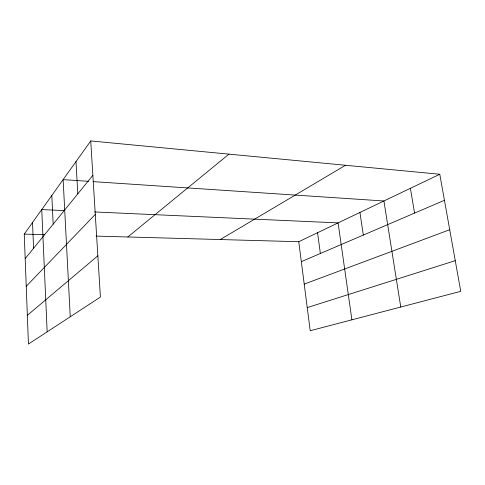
<?xml version="1.0" encoding="UTF-8"?>
<svg xmlns="http://www.w3.org/2000/svg" width="485" height="485" viewBox="0 0 485 485"><rect width="100%" height="100%" fill="white"/><g stroke="black" fill="none" stroke-linecap="round" stroke-linejoin="round"><path stroke-width="0.73" d="M90.731 140.941L100.413 297.081L28.439 344.059L24.25 234.109L90.731 140.941L439.78 174.26L460.75 291.321L310.206 330.734L298.76 241.718L439.78 174.26M25.184 258.614L92.865 175.297M26.238 286.289L95.29 214.412M27.348 315.335L97.855 255.801M127.804 236.983L228.975 154.139M220.263 239.541L345.526 165.264M301.324 261.657L444.442 200.287M304.216 284.113L449.716 229.726M307.235 307.599L455.257 260.669M24.25 234.109L44.662 234.679M96.06 236.098L298.76 241.718M64.42 210.605L41.752 209.587L47.16 331.837M94.654 211.963L338.093 222.9L351.904 319.821M88.579 181.323L63.129 179.632L70.246 316.772M93.072 181.626L383.92 200.984L400.762 307.023M410.401 188.313L414.572 213.091M359.931 212.46L363.326 235.067M317.56 232.727L320.367 253.491M75.993 161.602L77.812 193.824M51.798 195.504L53.168 224.161M32.519 222.524L33.574 248.284"/></g></svg>
